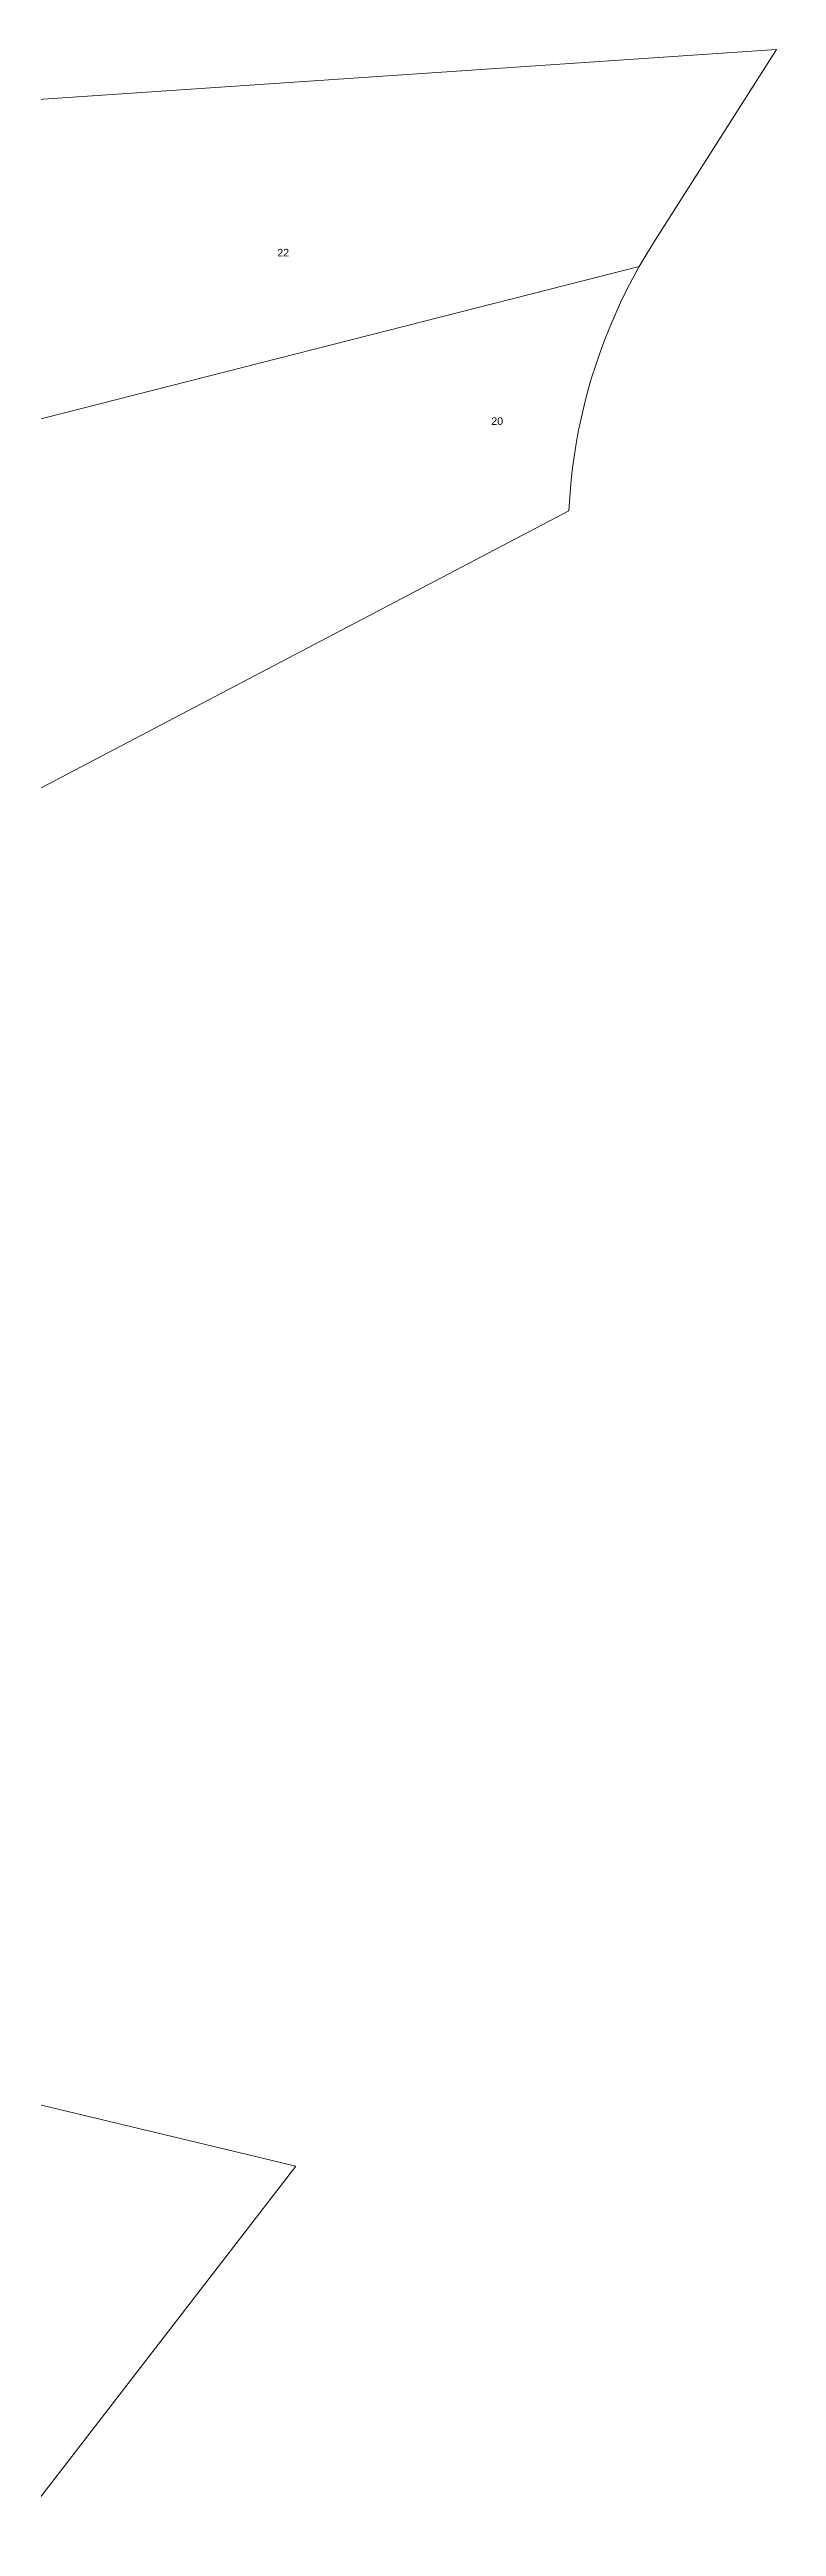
# Model space of a CAD drawing. Header units: metres. Extents: x 0 to 307451, y 0 to 6277344.
# Drawn here: x 306272 to 306445, y 6274752 to 6275341 of the extents above; entities that cross this region are included whole.
import ezdxf

# ---------------------------------------------------------------- set-up
doc = ezdxf.new("R2010")
doc.units = ezdxf.units.M
doc.layers.add('Cadastre Developer_SP_NEW', color=92, linetype='Continuous', lineweight=15)
doc.layers.add('Cadastre Land Parcels_SP_EXT', color=118, linetype='Continuous', lineweight=15)
doc.styles.get("Standard").update_dxf_attribs({"font": 'arial.ttf'})

msp = doc.modelspace()

# ---------------------------------------------------------------- linework, layer by layer
at = {"layer": 'Cadastre Developer_SP_NEW', "linetype": 'Continuous'}
for points in [[(306412.101, 6275289.528), (306413.955, 6275292.678), (306415.848, 6275295.745), (306444.642, 6275341.072), (306171.21, 6275322.583), (306099.39, 6275209.791), (306412.101, 6275289.528)], [(306395.399, 6275231.466), (306395.597, 6275234.69), (306395.86, 6275237.887), (306396.203, 6275241.076), (306396.624, 6275244.256), (306397.124, 6275247.425), (306397.702, 6275250.58), (306398.357, 6275253.72), (306399.09, 6275256.843), (306399.9, 6275259.947), (306400.786, 6275263.029), (306401.747, 6275266.09), (306402.785, 6275269.125), (306403.897, 6275272.134), (306405.083, 6275275.115), (306406.342, 6275278.065), (306407.674, 6275280.983), (306409.077, 6275283.868), (306410.551, 6275286.716), (306412.101, 6275289.528), (306099.39, 6275209.791), (306162.138, 6275108.893), (306395.399, 6275231.466)], [(306330.619, 6274838.052), (306101.222, 6274893.144), (306094.697, 6274793.215), (306264.568, 6274752.451), (306330.619, 6274838.052)]]:
    msp.add_lwpolyline(points, close=True, dxfattribs=at)
at = {"layer": 'Cadastre Land Parcels_SP_EXT', "linetype": 'Continuous'}
for points in [[(306412.101, 6275289.528), (306413.955, 6275292.678), (306415.848, 6275295.745), (306444.642, 6275341.072), (306171.21, 6275322.583), (306099.39, 6275209.791), (306412.101, 6275289.528)], [(306395.399, 6275231.466), (306395.597, 6275234.69), (306395.86, 6275237.887), (306396.203, 6275241.076), (306396.624, 6275244.256), (306397.124, 6275247.425), (306397.702, 6275250.58), (306398.357, 6275253.72), (306399.09, 6275256.843), (306399.9, 6275259.947), (306400.786, 6275263.029), (306401.747, 6275266.09), (306402.785, 6275269.125), (306403.897, 6275272.134), (306405.083, 6275275.115), (306406.342, 6275278.065), (306407.674, 6275280.983), (306409.077, 6275283.868), (306410.551, 6275286.716), (306412.101, 6275289.528), (306099.39, 6275209.791), (306162.138, 6275108.893), (306395.399, 6275231.466)], [(306330.619, 6274838.052), (306101.222, 6274893.144), (306094.697, 6274793.215), (306264.568, 6274752.451), (306330.619, 6274838.052)]]:
    msp.add_lwpolyline(points, close=True, dxfattribs=at)

# ---------------------------------------------------------------- texts
at = {"layer": 'Cadastre Land Parcels_SP_EXT'}
for s, p in [('22', (306326.191, 6275291.8995)), ('20', (306376.9739, 6275251.8739))]:
    msp.add_text(s, height=1.8, dxfattribs=at).set_placement(p)

doc.saveas('drawing.dxf')
